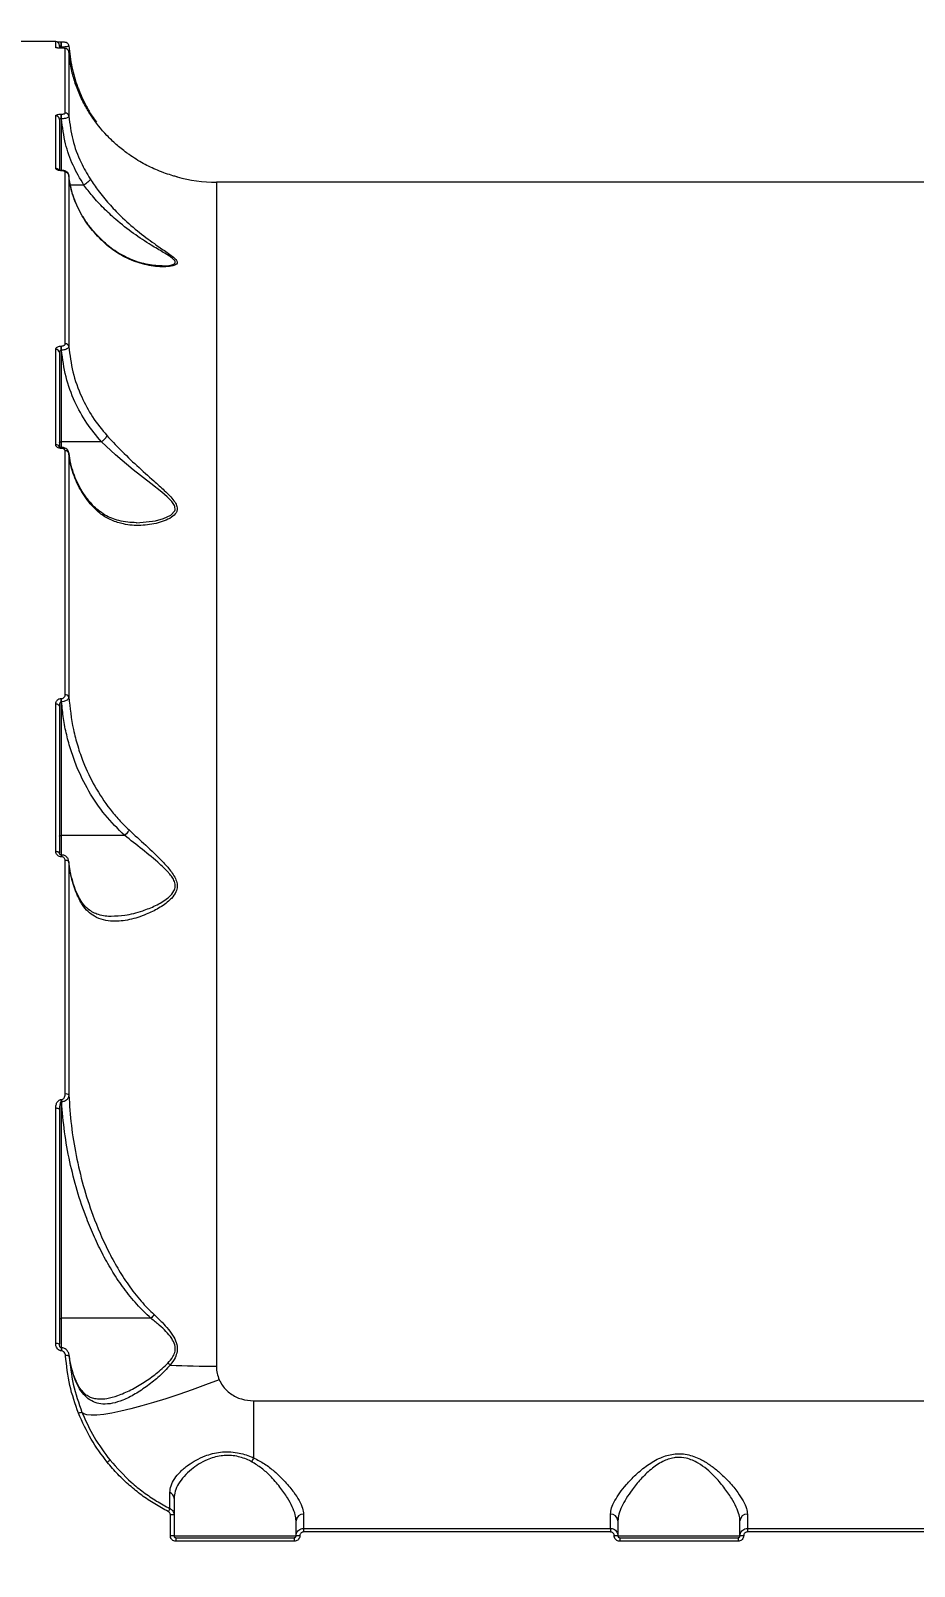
# Model space of a CAD drawing. Header units: millimetres. Extents: x -8760 to 8364, y -7998 to 7451.
# Drawn here: x 2469.1 to 2708, y -2400.8 to -1985.6 of the extents above; entities that cross this region are included whole.
import ezdxf

# ---------------------------------------------------------------- set-up
doc = ezdxf.new("R2010")
doc.units = ezdxf.units.MM
for name, color, linetype in [('DIKOM_ОБЪЕКТ', 7, 'Continuous'), ('DIKOM_РАЗМЕР_ЗОНА', 7, 'Continuous'), ('DIKOM_РАЗМЕР_ОБЪЕКТА', 7, 'Continuous')]:
    doc.layers.add(name, color=color, linetype=linetype)
doc.styles.add('style1', font='arial.ttf', dxfattribs={"width": 0.8})
doc.dimstyles.new('1-50', dxfattribs={"dimtxt": 300, "dimasz": 200, "dimexe": 100, "dimexo": 0, "dimgap": 100, "dimtad": 1, "dimtxsty": 'style1', "dimcen": 200, "dimclrd": 7, "dimclre": 7, "dimclrt": 7, "dimadec": 1, "dimazin": 2, "dimtfac": 1, "dimtmove": 0, "dimatfit": 2, "dimfxl": 0, "dimlwd": 25, "dimlwe": 18, "dimarcsym": 0})

# ---------------------------------------------------------------- blocks, each defined once
blk = doc.blocks.new('*D21')
at = {"layer": 'Defpoints', "color": 0, "transparency": 16777216}
for p in [(-7755.65, -10.55), (8364.4, -2410.44), (8364.4, -7897.56)]:
    blk.add_point(p, dxfattribs=at)
at = {"layer": 'DIKOM_РАЗМЕР_ЗОНА', "color": 7, "lineweight": 18, "transparency": 16777216}
for p, q in [((-7755.65, -10.55), (-7755.65, -7997.56)), ((8364.4, -2410.44), (8364.4, -7997.56))]:
    blk.add_line(p, q, dxfattribs=at)
at = {"layer": 'DIKOM_РАЗМЕР_ЗОНА', "color": 7, "lineweight": 25, "transparency": 16777216}
blk.add_line((-7555.65, -7897.56), (8164.4, -7897.56), dxfattribs=at)
at = {"layer": 'DIKOM_РАЗМЕР_ЗОНА', "color": 7, "transparency": 16777216}
for points in [[(-7555.65, -7864.23), (-7555.65, -7930.9), (-7755.65, -7897.56)], [(8164.4, -7864.23), (8164.4, -7930.9), (8364.4, -7897.56)]]:
    blk.add_solid(points, dxfattribs=at)
at = {"layer": 'DIKOM_РАЗМЕР_ЗОНА', "color": 7, "transparency": 16777216, "insert": (1040.74, -7644.39), "char_height": 300, "attachment_point": 5, "style": 'style1'}
blk.add_mtext('16100', dxfattribs=at)
blk = doc.blocks.new('*D19')
at = {"layer": 'Defpoints', "color": 0, "transparency": 16777216}
for p in [(-5756.7, -306.55), (6365.48, -2710.55), (6365.48, -7111.41)]:
    blk.add_point(p, dxfattribs=at)
at = {"layer": 'DIKOM_РАЗМЕР_ОБЪЕКТА', "color": 7, "lineweight": 18, "transparency": 16777216}
for p, q in [((-5756.7, -306.55), (-5756.7, -7211.41)), ((6365.48, -2710.55), (6365.48, -7211.41))]:
    blk.add_line(p, q, dxfattribs=at)
at = {"layer": 'DIKOM_РАЗМЕР_ОБЪЕКТА', "color": 7, "lineweight": 25, "transparency": 16777216}
blk.add_line((-5556.7, -7111.41), (6165.48, -7111.41), dxfattribs=at)
at = {"layer": 'DIKOM_РАЗМЕР_ОБЪЕКТА', "color": 7, "transparency": 16777216}
for points in [[(-5556.7, -7078.08), (-5556.7, -7144.75), (-5756.7, -7111.41)], [(6165.48, -7078.08), (6165.48, -7144.75), (6365.48, -7111.41)]]:
    blk.add_solid(points, dxfattribs=at)
at = {"layer": 'DIKOM_РАЗМЕР_ОБЪЕКТА', "color": 7, "transparency": 16777216, "insert": (1047.24, -6858.24), "char_height": 300, "attachment_point": 5, "style": 'style1'}
blk.add_mtext('12100', dxfattribs=at)

msp = doc.modelspace()

# ---------------------------------------------------------------- linework, layer by layer
at = {"layer": 'DIKOM_ОБЪЕКТ', "color": 7, "linetype": 'Continuous', "lineweight": 15}
for p, q in [((2475.892, -1988.554), (2462.391, -1988.554)), ((2475.892, -1990.151), (2475.892, -1988.554)), ((2477.424, -1988.723), (2477.392, -1988.723)), ((2477.392, -1990.058), (2477.392, -1988.723)), ((2477.424, -1990.058), (2477.424, -1988.723)), ((2476.892, -1989.554), (2476.892, -1990.158)), ((2477.424, -1990.058), (2477.392, -1990.058)), ((2477.392, -1990.058), (2477.392, -1990.31)), ((2477.495, -1990.312), (2477.392, -1990.312)), ((2477.392, -1990.312), (2477.392, -1990.317)), ((2477.495, -1990.317), (2477.392, -1990.317)), ((2477.449, -1990.232), (2477.424, -1990.058)), ((2477.495, -1990.312), (2477.495, -1990.317)), ((2478.451, -2007.857), (2478.451, -1990.427)), ((2479.449, -1991.349), (2479.449, -2008.741)), ((2475.892, -2022.817), (2475.892, -2008.616)), ((2477.392, -2008.159), (2477.447, -2008.159)), ((2477.392, -2009.443), (2477.392, -2008.159)), ((2477.447, -2009.443), (2477.392, -2009.443)), ((2477.392, -2009.443), (2477.392, -2023.361)), ((2477.447, -2009.443), (2477.447, -2008.159)), ((2476.892, -2009.568), (2476.892, -2023.195)), ((2477.471, -2023.361), (2477.392, -2023.361)), ((2477.392, -2023.361), (2477.392, -2023.444)), ((2477.471, -2023.444), (2477.392, -2023.444)), ((2477.471, -2023.361), (2477.471, -2023.361)), ((2477.471, -2023.361), (2477.471, -2023.444)), ((2478.451, -2070.243), (2478.451, -2023.855)), ((2479.449, -2024.704), (2479.449, -2070.989)), ((2483.506, -2027.325), (2479.844, -2027.325)), ((2889.442, -2026.554), (2519.342, -2026.554)), ((2519.342, -2026.554), (2519.342, -2346.707)), ((2475.892, -2097.513), (2475.892, -2071.792)), ((2477.392, -2070.852), (2477.471, -2070.852)), ((2477.392, -2071.983), (2477.392, -2070.852)), ((2477.471, -2071.983), (2477.471, -2070.852)), ((2476.892, -2072.594), (2476.892, -2098.253)), ((2477.392, -2071.983), (2477.392, -2096.784)), ((2477.471, -2071.983), (2477.392, -2071.983)), ((2488.279, -2096.784), (2477.392, -2096.784)), ((2477.392, -2096.784), (2477.392, -2098.23)), ((2477.447, -2098.264), (2477.392, -2098.264)), ((2477.392, -2098.264), (2477.392, -2098.526)), ((2477.447, -2098.526), (2477.392, -2098.526)), ((2477.447, -2098.264), (2477.447, -2098.526)), ((2478.451, -2165.182), (2478.451, -2099.205)), ((2479.449, -2099.887), (2479.449, -2165.719)), ((2479.642, -2100.67), (2479.521, -2099.79)), ((2477.392, -2166.148), (2477.495, -2166.148)), ((2477.392, -2167.047), (2477.392, -2166.148)), ((2477.392, -2167.047), (2477.392, -2203.202)), ((2477.495, -2167.047), (2477.392, -2167.047)), ((2477.495, -2167.047), (2477.495, -2166.148)), ((2475.892, -2207.532), (2475.892, -2167.669)), ((2476.892, -2168.242), (2476.892, -2208.011)), ((2494.552, -2203.202), (2477.392, -2203.202)), ((2477.392, -2203.202), (2477.392, -2208.425)), ((2477.424, -2208.424), (2477.392, -2208.424)), ((2477.392, -2208.424), (2477.392, -2208.949)), ((2477.424, -2208.424), (2477.424, -2208.949)), ((2477.424, -2208.949), (2477.392, -2208.949)), ((2478.451, -2273.1), (2478.451, -2209.921)), ((2479.449, -2210.359), (2479.449, -2273.398)), ((2479.515, -2210.65), (2479.481, -2210.226)), ((2477.392, -2274.574), (2477.513, -2274.574)), ((2477.392, -2275.212), (2477.392, -2274.574)), ((2477.392, -2275.212), (2477.392, -2333.742)), ((2477.513, -2275.212), (2477.392, -2275.212)), ((2477.513, -2275.212), (2477.513, -2274.574)), ((2475.892, -2340.579), (2475.892, -2276.94)), ((2476.892, -2277.253), (2476.892, -2340.741)), ((2501.639, -2333.742), (2477.392, -2333.742)), ((2477.392, -2333.742), (2477.392, -2341.711)), ((2477.479, -2341.692), (2477.392, -2341.692)), ((2477.392, -2341.692), (2477.392, -2342.535)), ((2477.479, -2342.535), (2477.392, -2342.535)), ((2477.479, -2341.692), (2477.479, -2342.535)), ((2529.392, -2356.052), (2879.392, -2356.052)), ((2529.392, -2356.052), (2529.392, -2371.461)), ((2506.892, -2392.516), (2506.892, -2386.89)), ((2507.892, -2386.941), (2507.892, -2392.554)), ((2542.892, -2386.697), (2542.892, -2390.554)), ((2625.892, -2390.554), (2625.892, -2386.697)), ((2662.891, -2386.697), (2662.891, -2390.554)), ((2540.892, -2392.554), (2540.892, -2388.504)), ((2542.892, -2390.554), (2542.892, -2391.514)), ((2542.892, -2390.554), (2625.892, -2390.554)), ((2625.892, -2390.554), (2625.892, -2391.514)), ((2627.892, -2388.504), (2627.892, -2392.554)), ((2660.892, -2392.554), (2660.892, -2388.504)), ((2662.891, -2390.554), (2662.891, -2391.514)), ((2662.891, -2390.554), (2745.892, -2390.554)), ((2507.892, -2392.554), (2540.892, -2392.554)), ((2508.391, -2393.054), (2508.391, -2394.02)), ((2508.391, -2393.054), (2540.392, -2393.054)), ((2540.392, -2394.02), (2508.391, -2394.02)), ((2540.392, -2393.054), (2540.392, -2394.02)), ((2625.892, -2391.514), (2542.892, -2391.514)), ((2627.892, -2392.554), (2660.892, -2392.554)), ((2628.392, -2393.054), (2628.392, -2394.02)), ((2628.392, -2393.054), (2660.392, -2393.054)), ((2660.392, -2394.02), (2628.392, -2394.02)), ((2660.392, -2393.054), (2660.392, -2394.02)), ((2745.892, -2391.514), (2662.891, -2391.514))]:
    msp.add_line(p, q, dxfattribs=at)
at = {"layer": 'DIKOM_ОБЪЕКТ', "color": 7, "linetype": 'Continuous', "lineweight": 15, "flags": 128}
for points in [[(2476.892, -2096.947), (2476.901, -2096.915), (2476.93, -2096.885), (2476.976, -2096.856), (2477.038, -2096.832), (2477.114, -2096.811), (2477.2, -2096.796), (2477.294, -2096.787), (2477.392, -2096.784)], [(2497.697, -2118.624), (2497.825, -2118.636), (2502.847, -2118.106), (2505.025, -2117.502), (2507.009, -2116.557), (2508.081, -2115.412), (2508.181, -2115.108), (2508.136, -2114.251), (2508.039, -2113.987), (2507.292, -2112.854), (2506.033, -2111.589), (2504.559, -2110.345), (2501.583, -2108.025), (2496.816, -2104.304), (2492.025, -2100.266), (2488.283, -2096.784), (2488.282, -2096.783), (2488.282, -2096.783)], [(2476.892, -2168.242), (2476.872, -2168.131), (2476.816, -2168.023), (2476.723, -2167.924), (2476.599, -2167.837), (2476.447, -2167.766), (2476.274, -2167.713), (2476.087, -2167.68), (2475.892, -2167.669)], [(2476.892, -2203.363), (2476.901, -2203.331), (2476.93, -2203.301), (2476.976, -2203.273), (2477.038, -2203.249), (2477.114, -2203.229), (2477.2, -2203.214), (2477.294, -2203.205), (2477.392, -2203.202)], [(2476.892, -2208.011), (2476.872, -2207.918), (2476.816, -2207.828), (2476.723, -2207.745), (2476.599, -2207.673), (2476.447, -2207.613), (2476.274, -2207.569), (2476.087, -2207.542), (2475.892, -2207.532)], [(2479.449, -2210.359), (2479.418, -2210.272), (2479.353, -2210.189), (2479.257, -2210.114), (2479.132, -2210.048), (2478.984, -2209.994), (2478.817, -2209.954), (2478.638, -2209.929), (2478.451, -2209.921)], [(2476.892, -2277.253), (2476.872, -2277.192), (2476.816, -2277.134), (2476.723, -2277.079), (2476.599, -2277.032), (2476.447, -2276.993), (2476.274, -2276.964), (2476.087, -2276.946), (2475.892, -2276.94)], [(2476.892, -2333.902), (2476.901, -2333.871), (2476.93, -2333.841), (2476.976, -2333.813), (2477.038, -2333.789), (2477.114, -2333.769), (2477.2, -2333.754), (2477.294, -2333.745), (2477.392, -2333.742)], [(2520.101, -2350.348), (2516.407, -2351.755), (2512.75, -2353.087), (2509.165, -2354.333), (2505.689, -2355.479), (2502.354, -2356.513), (2499.195, -2357.427), (2496.242, -2358.211), (2493.524, -2358.857), (2491.069, -2359.359), (2488.901, -2359.712), (2487.041, -2359.912), (2485.507, -2359.958), (2484.315, -2359.848), (2483.475, -2359.585), (2482.998, -2359.17)]]:
    msp.add_lwpolyline(points, dxfattribs=at)
at = {"layer": 'DIKOM_ОБЪЕКТ', "color": 7, "linetype": 'Continuous', "lineweight": 15}
for centre, radius, start, end in [((2475.892, -1989.554), 1, 0, 90), ((2475.892, -1991.152), 1.001, 63.20155, 90.02435), ((2478.453, -1991.425), 0.998, 4.32871, 90.12294), ((2475.915, -2009.593), 0.977, 1.43699, 91.36505), ((2478.472, -2008.838), 0.982, 5.68914, 91.1889), ((2475.903, -2023.846), 1.029, 37.71253, 90.62385), ((2478.488, -2024.822), 0.968, 7.02919, 92.15909), ((2519.342, -1986.554), 40, 254.58804, 270), ((2475.981, -2072.706), 0.917, 6.96926, 95.58129), ((2478.531, -2071.176), 0.937, 11.50506, 94.86042), ((2475.99, -2098.454), 0.947, 20.951, 95.95509), ((2478.555, -2100.123), 0.925, 14.80577, 96.4112), ((2478.601, -2166.098), 0.928, 24.105, 99.29104), ((2478.653, -2274.238), 1.157, 46.56506, 100.06535), ((2476.135, -2342.244), 1.683, 63.29264, 98.31813), ((2478.903, -2345.783), 1.97, 70.73104, 100.08824), ((2502.678, -2350.834), 6.11, 46.75115, 54.33464), ((2519.219, -2110.37), 236.337, 267.00331, 270.02966), ((2483.154, -2361.546), 2.381, 93.76695, 117.08068), ((2492.242, -2375.258), 3.545, 117.43421, 132.80822), ((2535.732, -2375.401), 7.465, 148.13748, 157.17886), ((2506.131, -2382.508), 1.761, 1.82846, 68.85452), ((2514.955, -2390.098), 9.538, 148.80421, 154.52774), ((2507.141, -2391.774), 4.891, 81.17145, 92.92182), ((2542.8, -2388.606), 1.911, 87.25023, 176.94662), ((2625.983, -2388.606), 1.911, 3.05338, 92.74977), ((2662.8, -2388.605), 1.911, 87.24688, 176.95677), ((2507.141, -2399.094), 6.583, 83.45467, 92.1724), ((2541.642, -2399.103), 6.592, 87.83189, 96.54), ((2627.141, -2399.101), 6.59, 83.45879, 92.16932), ((2661.642, -2399.094), 6.583, 87.8276, 96.54533)]:
    msp.add_arc(centre, radius, start, end, dxfattribs=at)
for points, knots in [([(2477.392, -1988.722), (2477.378, -1988.722), (2477.199, -1988.723), (2476.857, -1988.72), (2476.517, -1988.715), (2476.407, -1988.711), (2476.391, -1988.71)], [0, 0, 0, 0, 0.0353328, 0.4770564, 0.9270668, 1, 1, 1, 1]), ([(2479.445, -1989.673), (2479.446, -1989.668), (2479.456, -1989.546), (2479.37, -1989.333), (2479.215, -1989.091), (2479.033, -1988.931), (2478.859, -1988.835), (2478.711, -1988.785), (2478.605, -1988.763), (2478.521, -1988.751), (2478.382, -1988.739), (2478.155, -1988.73), (2477.776, -1988.723), (2477.534, -1988.723), (2477.424, -1988.723)], [0, 0, 0, 0, 0.0055888, 0.125523, 0.2215398, 0.3025367, 0.3710195, 0.4265246, 0.4668703, 0.50364, 0.564684, 0.7523806, 0.8880516, 1, 1, 1, 1]), ([(2479.445, -1989.673), (2479.446, -1989.668), (2479.456, -1989.546), (2479.37, -1989.333), (2479.215, -1989.091), (2479.033, -1988.931), (2478.859, -1988.835), (2478.711, -1988.785), (2478.605, -1988.763), (2478.521, -1988.751), (2478.382, -1988.739), (2478.155, -1988.73), (2477.776, -1988.723), (2477.534, -1988.723), (2477.424, -1988.723)], [0, 0, 0, 0, 0.0055888, 0.125523, 0.2215398, 0.3025367, 0.3710195, 0.4265246, 0.4668703, 0.50364, 0.564684, 0.7523806, 0.8880516, 1, 1, 1, 1]), ([(2477.392, -1990.317), (2477.322, -1990.316), (2477.079, -1990.315), (2476.684, -1990.3), (2476.275, -1990.265), (2475.959, -1990.214), (2475.916, -1990.173), (2475.892, -1990.151)], [0, 0, 0, 0, 0.07967, 0.2757215, 0.4707499, 0.7105505, 1, 1, 1, 1]), ([(2477.302, -1990.311), (2477.235, -1990.31), (2477.038, -1990.31), (2476.73, -1990.295), (2476.445, -1990.273), (2476.283, -1990.248), (2476.271, -1990.245), (2476.266, -1990.244)], [0, 0, 0, 0, 0.1214516, 0.3604353, 0.6194789, 0.8717131, 1, 1, 1, 1]), ([(2477.392, -1990.058), (2477.349, -1990.055), (2477.294, -1990.052), (2477.191, -1990.028), (2477.081, -1989.983), (2476.971, -1989.895), (2476.904, -1989.79), (2476.896, -1989.716), (2476.892, -1989.68)], [0, 0, 0, 0, 0.1272177, 0.16258, 0.3404451, 0.5454581, 0.7830639, 1, 1, 1, 1]), ([(2479.449, -1989.682), (2479.435, -1989.713), (2479.404, -1989.779), (2479.113, -1989.879), (2478.651, -1989.965), (2478.07, -1990.03), (2477.641, -1990.048), (2477.424, -1990.058)], [0, 0, 0, 0, 0.1847661, 0.3987884, 0.6012385, 0.7990734, 1, 1, 1, 1]), ([(2479.448, -1991.342), (2479.448, -1991.342), (2479.464, -1991.221), (2479.37, -1991), (2479.211, -1990.745), (2479.014, -1990.576), (2478.82, -1990.471), (2478.625, -1990.405), (2478.389, -1990.358), (2478.074, -1990.328), (2477.713, -1990.312), (2477.52, -1990.314), (2477.457, -1990.314)], [0, 0, 0, 0, 0.0006461, 0.130661, 0.2350427, 0.3261247, 0.4090802, 0.491017, 0.6064602, 0.7971346, 0.9339518, 1, 1, 1, 1]), ([(2478.451, -1990.427), (2478.435, -1990.411), (2478.407, -1990.382), (2478.202, -1990.349), (2477.945, -1990.327), (2477.695, -1990.318), (2477.541, -1990.317), (2477.495, -1990.317)], [0, 0, 0, 0, 0.3025021, 0.5346088, 0.725435, 0.9170287, 1, 1, 1, 1]), ([(2479.449, -1989.682), (2479.668, -1991.606), (2480.097, -1995.379), (2481.283, -1999.389), (2482.08, -2001.468), (2482.207, -2001.799)], [0, 0, 0, 0, 0.46653848, 0.91501334, 1, 1, 1, 1]), ([(2495.734, -2019.097), (2495.491, -2018.922), (2494.268, -2018.043), (2492.203, -2016.355), (2488.837, -2013.098), (2486.08, -2009.614), (2483.727, -2005.739), (2482.154, -2002.526), (2480.831, -1998.897), (2479.876, -1995.165), (2479.591, -1992.621), (2479.449, -1991.349)], [0, 0, 0, 0, 0.024296, 0.1222453, 0.2202159, 0.4215167, 0.5118884, 0.6322357, 0.7525909, 0.8762939, 1, 1, 1, 1]), ([(2482.207, -2001.799), (2482.211, -2001.808), (2482.239, -2001.879), (2482.239, -2001.991), (2482.12, -2002.121), (2482.09, -2002.154)], [0, 0, 0, 0, 0.0910132, 0.7718638, 1, 1, 1, 1]), ([(2482.207, -2001.799), (2482.827, -2003.229), (2483.838, -2005.56), (2485.532, -2008.438), (2486.522, -2009.808), (2486.927, -2010.368)], [0, 0, 0, 0, 0.4841657, 0.7890412, 1, 1, 1, 1]), ([(2475.892, -2008.616), (2475.908, -2008.564), (2475.941, -2008.461), (2476.2, -2008.324), (2476.581, -2008.221), (2477.003, -2008.167), (2477.281, -2008.161), (2477.392, -2008.159)], [0, 0, 0, 0, 0.2150203, 0.4299801, 0.6447266, 0.8591881, 1, 1, 1, 1]), ([(2477.392, -2009.443), (2477.355, -2009.444), (2477.262, -2009.445), (2477.121, -2009.46), (2476.994, -2009.488), (2476.908, -2009.525), (2476.897, -2009.554), (2476.892, -2009.568)], [0, 0, 0, 0, 0.1408732, 0.3552344, 0.5699471, 0.7849502, 1, 1, 1, 1]), ([(2477.447, -2008.159), (2477.521, -2008.158), (2477.709, -2008.154), (2477.991, -2008.117), (2478.245, -2008.049), (2478.418, -2007.958), (2478.44, -2007.891), (2478.451, -2007.857)], [0, 0, 0, 0, 0.1422828, 0.3570355, 0.5715136, 0.7857869, 1, 1, 1, 1]), ([(2479.449, -2008.741), (2479.427, -2008.813), (2479.383, -2008.956), (2479.04, -2009.158), (2478.533, -2009.319), (2477.969, -2009.415), (2477.596, -2009.435), (2477.447, -2009.443)], [0, 0, 0, 0, 0.21423973, 0.42830119, 0.64274927, 0.85762158, 1, 1, 1, 1]), ([(2483.506, -2027.325), (2482.485, -2025.572), (2480.417, -2022.025), (2478.294, -2015.987), (2477.739, -2011.698), (2477.447, -2009.443)], [0, 0, 0, 0, 0.3165664, 0.6406667, 1, 1, 1, 1]), ([(2479.449, -2008.741), (2479.727, -2010.856), (2480.292, -2015.143), (2482.37, -2020.851), (2484.357, -2024.218), (2485.216, -2025.673)], [0, 0, 0, 0, 0.3558582, 0.7214813, 1, 1, 1, 1]), ([(2508.713, -2025.117), (2508.68, -2025.108), (2508.595, -2025.086), (2507.45, -2024.776), (2505.665, -2024.209), (2502.929, -2023.176), (2499.585, -2021.619), (2497.018, -2019.937), (2495.734, -2019.097)], [0, 0, 0, 0, 0.0730062, 0.1858587, 0.3384089, 0.4916274, 0.7458156, 1, 1, 1, 1]), ([(2477.392, -2023.444), (2477.305, -2023.442), (2477.048, -2023.436), (2476.63, -2023.371), (2476.224, -2023.23), (2475.945, -2023.036), (2475.909, -2022.89), (2475.892, -2022.817)], [0, 0, 0, 0, 0.1082643, 0.3204216, 0.5430768, 0.7715618, 1, 1, 1, 1]), ([(2477.392, -2023.357), (2477.332, -2023.357), (2477.176, -2023.358), (2476.954, -2023.325), (2476.78, -2023.281), (2476.683, -2023.24), (2476.682, -2023.239), (2476.682, -2023.238)], [0, 0, 0, 0, 0.162963, 0.4284294, 0.6544624, 0.8458115, 1, 1, 1, 1]), ([(2479.426, -2024.661), (2479.413, -2024.545), (2479.384, -2024.291), (2479.159, -2023.959), (2478.832, -2023.678), (2478.36, -2023.467), (2477.874, -2023.354), (2477.551, -2023.373), (2477.471, -2023.377)], [0, 0, 0, 0, 0.13289991, 0.29151704, 0.45288921, 0.64797386, 0.91366055, 1, 1, 1, 1]), ([(2478.451, -2023.855), (2478.44, -2023.807), (2478.417, -2023.71), (2478.235, -2023.583), (2477.97, -2023.491), (2477.698, -2023.449), (2477.53, -2023.445), (2477.471, -2023.444)], [0, 0, 0, 0, 0.2287672, 0.4578263, 0.6784857, 0.8883142, 1, 1, 1, 1]), ([(2479.898, -2027.571), (2479.885, -2027.525), (2479.631, -2026.58), (2479.483, -2025.604), (2479.444, -2024.675), (2479.443, -2024.662)], [0, 0, 0, 0, 0.0477238, 0.9864734, 1, 1, 1, 1]), ([(2489.76, -2043.586), (2488.388, -2042.279), (2485.61, -2039.632), (2482.943, -2035.654), (2481.128, -2031.892), (2479.964, -2028.434), (2479.621, -2025.953), (2479.449, -2024.704)], [0, 0, 0, 0, 0.2398799, 0.4858772, 0.6394213, 0.8185481, 1, 1, 1, 1]), ([(2485.216, -2025.673), (2485.216, -2025.687), (2485.216, -2025.738), (2485.172, -2025.888), (2484.986, -2026.17), (2484.599, -2026.56), (2484.088, -2026.968), (2483.705, -2027.205), (2483.513, -2027.323)], [0, 0, 0, 0, 0.0380641, 0.149178, 0.3618946, 0.5746109, 0.7873208, 1, 1, 1, 1]), ([(2485.216, -2025.673), (2485.932, -2026.732), (2487.48, -2029.02), (2490.276, -2032.407), (2493.797, -2036.116), (2497.965, -2039.784), (2502.139, -2042.913), (2505.215, -2045.004), (2507.124, -2046.341), (2508.24, -2047.259), (2508.679, -2047.863), (2508.782, -2048.335), (2508.589, -2048.797), (2507.497, -2049.253), (2505.711, -2049.471), (2502.717, -2049.385), (2498.767, -2048.663), (2494.82, -2047.059), (2491.838, -2045.269), (2490.453, -2044.147), (2489.76, -2043.586)], [0, 0, 0, 0, 0.059053, 0.1277264, 0.1965129, 0.291306, 0.3861781, 0.4527504, 0.4869205, 0.5208966, 0.5489025, 0.5542395, 0.5800327, 0.615195, 0.6622393, 0.7094962, 0.8075756, 0.9056121, 0.952817, 1, 1, 1, 1]), ([(2489.627, -2043.306), (2489.224, -2042.961), (2488.03, -2041.94), (2486.303, -2040.083), (2484.444, -2037.758), (2482.857, -2035.305), (2481.554, -2032.753), (2480.533, -2030.171), (2480.106, -2028.424), (2479.898, -2027.571)], [0, 0, 0, 0, 0.0775293, 0.2297791, 0.3834983, 0.5385718, 0.6945216, 0.8507631, 1, 1, 1, 1]), ([(2483.513, -2027.323), (2483.512, -2027.324), (2483.509, -2027.325), (2483.507, -2027.325), (2483.506, -2027.325)], [0, 0, 0, 0, 0.601162, 1, 1, 1, 1]), ([(2504.67, -2049.164), (2504.759, -2049.168), (2505.606, -2049.204), (2506.86, -2049.055), (2508.042, -2048.676), (2508.254, -2048.259), (2508.145, -2047.836), (2507.671, -2047.283), (2506.488, -2046.458), (2504.494, -2045.238), (2501.274, -2043.333), (2496.895, -2040.465), (2492.561, -2037.087), (2488.839, -2033.632), (2485.929, -2030.491), (2484.239, -2028.303), (2483.513, -2027.323), (2483.513, -2027.323)], [0, 0, 0, 0, 0.0082973, 0.0791721, 0.1292289, 0.1648068, 0.1721535, 0.2112375, 0.2601362, 0.3109842, 0.4114731, 0.5547436, 0.7014057, 0.8050089, 0.9110148, 0.9999513, 1, 1, 1, 1]), ([(2489.598, -2043.337), (2489.64, -2043.377), (2489.711, -2043.444), (2489.746, -2043.545), (2489.76, -2043.586)], [0, 0, 0, 0, 0.5964549, 1, 1, 1, 1]), ([(2504.67, -2049.173), (2504.277, -2049.167), (2503.251, -2049.153), (2501.405, -2048.93), (2499.124, -2048.44), (2496.754, -2047.67), (2494.48, -2046.66), (2492.385, -2045.438), (2490.776, -2044.324), (2489.9, -2043.535), (2489.635, -2043.296)], [0, 0, 0, 0, 0.0825653, 0.2156386, 0.3635485, 0.5207042, 0.6687433, 0.809646, 0.9424237, 1, 1, 1, 1]), ([(2475.892, -2071.792), (2475.902, -2071.709), (2475.925, -2071.522), (2476.128, -2071.255), (2476.467, -2071.032), (2476.903, -2070.882), (2477.229, -2070.862), (2477.392, -2070.852)], [0, 0, 0, 0, 0.1742024, 0.3895848, 0.5958259, 0.797874, 1, 1, 1, 1]), ([(2477.471, -2070.852), (2477.579, -2070.846), (2477.793, -2070.834), (2478.08, -2070.735), (2478.3, -2070.589), (2478.43, -2070.417), (2478.445, -2070.297), (2478.451, -2070.243)], [0, 0, 0, 0, 0.2040118, 0.4080447, 0.6135653, 0.8265978, 1, 1, 1, 1]), ([(2479.449, -2070.989), (2479.433, -2071.071), (2479.399, -2071.256), (2479.132, -2071.526), (2478.687, -2071.762), (2478.114, -2071.931), (2477.686, -2071.966), (2477.471, -2071.983)], [0, 0, 0, 0, 0.1700359, 0.3808243, 0.586713, 0.7931139, 1, 1, 1, 1]), ([(2479.449, -2070.989), (2479.733, -2073.29), (2480.311, -2077.958), (2482.627, -2084.357), (2485.73, -2090.176), (2488.406, -2093.423), (2489.76, -2095.065)], [0, 0, 0, 0, 0.2625655, 0.5326616, 0.7636486, 1, 1, 1, 1]), ([(2477.392, -2071.983), (2477.346, -2071.987), (2477.291, -2071.992), (2477.187, -2072.032), (2477.077, -2072.104), (2476.967, -2072.251), (2476.902, -2072.421), (2476.895, -2072.54), (2476.892, -2072.594)], [0, 0, 0, 0, 0.1444591, 0.1754148, 0.362609, 0.5709899, 0.804656, 1, 1, 1, 1]), ([(2488.279, -2096.784), (2486.89, -2095.119), (2484.078, -2091.751), (2480.86, -2085.802), (2478.414, -2079.184), (2477.788, -2074.405), (2477.471, -2071.983)], [0, 0, 0, 0, 0.2328895, 0.4712993, 0.7319713, 1, 1, 1, 1]), ([(2489.76, -2095.065), (2490.933, -2096.33), (2493.507, -2099.109), (2497.842, -2103.229), (2501.906, -2106.863), (2504.87, -2109.492), (2506.701, -2111.258), (2507.877, -2112.608), (2508.683, -2113.952), (2508.8, -2114.938), (2508.513, -2115.956), (2507.598, -2116.992), (2505.795, -2117.989), (2502.847, -2118.959), (2498.933, -2119.54), (2494.638, -2119.201), (2491.022, -2118.068), (2487.916, -2116.388), (2486.144, -2114.504), (2485.216, -2113.518)], [0, 0, 0, 0, 0.0790127, 0.1734915, 0.2680514, 0.3287187, 0.3613602, 0.3938947, 0.4223254, 0.4513105, 0.459935, 0.4989812, 0.5451074, 0.5914411, 0.689033, 0.7865919, 0.8555729, 0.9244499, 1, 1, 1, 1]), ([(2489.76, -2095.065), (2489.745, -2095.102), (2489.702, -2095.209), (2489.551, -2095.466), (2489.246, -2095.862), (2488.793, -2096.345), (2488.452, -2096.637), (2488.282, -2096.783)], [0, 0, 0, 0, 0.0873185, 0.2536215, 0.5024096, 0.7511937, 1, 1, 1, 1]), ([(2477.392, -2098.526), (2477.281, -2098.521), (2477.003, -2098.508), (2476.581, -2098.387), (2476.2, -2098.157), (2475.941, -2097.854), (2475.908, -2097.626), (2475.892, -2097.513)], [0, 0, 0, 0, 0.1408145, 0.3552725, 0.5700046, 0.7849481, 1, 1, 1, 1]), ([(2477.392, -2098.261), (2477.336, -2098.26), (2477.212, -2098.257), (2477.045, -2098.215), (2476.924, -2098.163), (2476.857, -2098.115), (2476.855, -2098.111), (2476.853, -2098.109)], [0, 0, 0, 0, 0.1827319, 0.409029, 0.6114569, 0.803328, 1, 1, 1, 1]), ([(2479.427, -2099.803), (2479.43, -2099.769), (2479.445, -2099.548), (2479.255, -2099.162), (2478.892, -2098.721), (2478.347, -2098.409), (2477.833, -2098.254), (2477.521, -2098.279), (2477.447, -2098.285)], [0, 0, 0, 0, 0.0372831, 0.2455835, 0.4491905, 0.6712044, 0.9223819, 1, 1, 1, 1]), ([(2478.451, -2099.205), (2478.44, -2099.128), (2478.418, -2098.976), (2478.245, -2098.773), (2477.991, -2098.619), (2477.709, -2098.537), (2477.521, -2098.529), (2477.447, -2098.526)], [0, 0, 0, 0, 0.214257, 0.4284803, 0.6429873, 0.8577312, 1, 1, 1, 1]), ([(2485.216, -2113.518), (2484.167, -2112.071), (2482.459, -2109.715), (2480.88, -2106.173), (2479.888, -2103.09), (2479.597, -2100.968), (2479.449, -2099.887)], [0, 0, 0, 0, 0.34221404, 0.55726357, 0.7745997, 1, 1, 1, 1]), ([(2485.117, -2113.01), (2484.817, -2112.644), (2483.906, -2111.535), (2482.671, -2109.557), (2481.402, -2107.101), (2480.448, -2104.547), (2479.85, -2102.395), (2479.693, -2101.091), (2479.642, -2100.67)], [0, 0, 0, 0, 0.0975067, 0.2958437, 0.4963883, 0.6988611, 0.9028216, 1, 1, 1, 1]), ([(2488.282, -2096.783), (2488.282, -2096.783), (2488.281, -2096.784), (2488.28, -2096.784), (2488.279, -2096.784), (2488.279, -2096.784)], [0, 0, 0, 0, 0.3878214, 0.9138175, 1, 1, 1, 1]), ([(2485.054, -2113.059), (2485.1, -2113.112), (2485.191, -2113.214), (2485.215, -2113.39), (2485.216, -2113.492), (2485.216, -2113.518)], [0, 0, 0, 0, 0.44456763, 0.85814366, 1, 1, 1, 1]), ([(2497.696, -2118.625), (2496.917, -2118.606), (2495.314, -2118.566), (2493.084, -2118.134), (2490.995, -2117.464), (2489.136, -2116.538), (2487.451, -2115.346), (2486.122, -2114.155), (2485.416, -2113.294), (2485.141, -2112.96)], [0, 0, 0, 0, 0.1651241, 0.3400902, 0.4860116, 0.6407056, 0.7905215, 0.9186002, 1, 1, 1, 1]), ([(2475.892, -2167.669), (2475.892, -2167.641), (2475.895, -2167.434), (2475.979, -2167.078), (2476.232, -2166.667), (2476.564, -2166.377), (2476.955, -2166.185), (2477.246, -2166.16), (2477.392, -2166.148)], [0, 0, 0, 0, 0.0392286, 0.2872223, 0.4951826, 0.6709596, 0.8352931, 1, 1, 1, 1]), ([(2477.392, -2167.047), (2477.366, -2167.05), (2477.315, -2167.056), (2477.215, -2167.113), (2477.105, -2167.244), (2476.999, -2167.473), (2476.919, -2167.791), (2476.893, -2168.06), (2476.892, -2168.22), (2476.892, -2168.242)], [0, 0, 0, 0, 0.0552159, 0.1098515, 0.2436568, 0.4175653, 0.6517814, 0.9518639, 1, 1, 1, 1]), ([(2477.495, -2166.148), (2477.589, -2166.14), (2477.778, -2166.124), (2478.03, -2166.001), (2478.24, -2165.816), (2478.397, -2165.556), (2478.449, -2165.332), (2478.451, -2165.201), (2478.451, -2165.182)], [0, 0, 0, 0, 0.1674169, 0.3345483, 0.5091972, 0.7130807, 0.9577515, 1, 1, 1, 1]), ([(2479.449, -2165.719), (2479.447, -2165.744), (2479.437, -2165.918), (2479.319, -2166.22), (2478.99, -2166.569), (2478.561, -2166.823), (2478.055, -2166.998), (2477.683, -2167.031), (2477.495, -2167.047)], [0, 0, 0, 0, 0.0391409, 0.2683093, 0.4663672, 0.6436215, 0.8198941, 1, 1, 1, 1]), ([(2494.555, -2203.201), (2492.724, -2201.393), (2489.014, -2197.732), (2484.746, -2191.324), (2481.845, -2185.414), (2479.991, -2180.286), (2478.804, -2175.972), (2477.929, -2171.553), (2477.64, -2168.549), (2477.495, -2167.047)], [0, 0, 0, 0, 0.1852058, 0.3752211, 0.5580249, 0.6672714, 0.7765208, 0.8882593, 1, 1, 1, 1]), ([(2479.449, -2165.719), (2479.758, -2168.683), (2480.226, -2173.164), (2481.791, -2179.006), (2483.593, -2184.182), (2486.351, -2189.999), (2489.764, -2195.167), (2492.982, -2199.031), (2494.817, -2200.809), (2495.734, -2201.698)], [0, 0, 0, 0, 0.2227149, 0.3367338, 0.4507481, 0.6310025, 0.8132758, 0.906648, 1, 1, 1, 1]), ([(2495.734, -2201.698), (2497.231, -2203.069), (2500.263, -2205.849), (2504.135, -2209.484), (2506.66, -2212.264), (2507.915, -2214.06), (2508.614, -2215.515), (2508.84, -2217.041), (2508.411, -2218.707), (2507.555, -2219.845), (2506.008, -2221.388), (2503.726, -2222.954), (2500, -2224.77), (2495.782, -2226.1), (2491.881, -2226.518), (2488.728, -2226.1), (2486.466, -2225.217), (2484.582, -2223.825), (2483.202, -2222.226), (2482.501, -2220.909), (2482.207, -2220.356)], [0, 0, 0, 0, 0.095208, 0.1929578, 0.244801, 0.2710685, 0.2981696, 0.3242896, 0.3503871, 0.3910741, 0.4019402, 0.4719615, 0.5438086, 0.6393936, 0.737849, 0.7988539, 0.8613642, 0.9113739, 0.9628367, 1, 1, 1, 1]), ([(2490.894, -2224.973), (2492.122, -2224.946), (2494.883, -2224.884), (2498.969, -2223.753), (2502.924, -2222.244), (2505.304, -2220.849), (2506.953, -2219.474), (2507.849, -2218.489), (2508.318, -2216.987), (2508.079, -2215.656), (2507.413, -2214.441), (2506.77, -2213.63), (2505.696, -2212.416), (2503.353, -2210.228), (2499.327, -2206.942), (2496.144, -2204.449), (2494.552, -2203.202)], [0, 0, 0, 0, 0.1104985, 0.2485063, 0.3481916, 0.4475008, 0.4623413, 0.5166389, 0.5502365, 0.5837005, 0.615779, 0.6480666, 0.6549223, 0.7267042, 0.8633009, 1, 1, 1, 1]), ([(2494.552, -2203.202), (2494.552, -2203.202), (2494.553, -2203.202), (2494.554, -2203.201), (2494.555, -2203.201), (2494.555, -2203.201)], [0, 0, 0, 0, 0.4592499, 0.8120368, 1, 1, 1, 1]), ([(2495.734, -2201.698), (2495.707, -2201.745), (2495.618, -2201.9), (2495.392, -2202.235), (2495.018, -2202.714), (2494.709, -2203.038), (2494.555, -2203.201)], [0, 0, 0, 0, 0.1074952, 0.3494676, 0.6746938, 1, 1, 1, 1]), ([(2477.392, -2208.949), (2477.316, -2208.945), (2477.07, -2208.935), (2476.655, -2208.799), (2476.236, -2208.48), (2475.947, -2208.036), (2475.91, -2207.7), (2475.892, -2207.532)], [0, 0, 0, 0, 0.0931216, 0.303928, 0.5302204, 0.7652109, 1, 1, 1, 1]), ([(2477.392, -2208.421), (2477.367, -2208.421), (2477.298, -2208.422), (2477.186, -2208.391), (2477.068, -2208.331), (2476.967, -2208.237), (2476.899, -2208.125), (2476.902, -2208.049), (2476.903, -2208.011)], [0, 0, 0, 0, 0.067636, 0.1856183, 0.324226, 0.5016414, 0.7458357, 1, 1, 1, 1]), ([(2479.439, -2210.245), (2479.44, -2210.23), (2479.455, -2209.975), (2479.258, -2209.482), (2478.806, -2208.891), (2478.149, -2208.492), (2477.656, -2208.456), (2477.424, -2208.439)], [0, 0, 0, 0, 0.01552105, 0.26128556, 0.51393107, 0.77102716, 1, 1, 1, 1]), ([(2478.451, -2209.921), (2478.439, -2209.806), (2478.413, -2209.577), (2478.216, -2209.273), (2477.929, -2209.053), (2477.644, -2208.958), (2477.475, -2208.951), (2477.424, -2208.949)], [0, 0, 0, 0, 0.2336567, 0.4672868, 0.6955812, 0.9087592, 1, 1, 1, 1]), ([(2482.207, -2220.356), (2482.08, -2220.083), (2481.283, -2218.367), (2480.097, -2215.057), (2479.668, -2211.946), (2479.449, -2210.359)], [0, 0, 0, 0, 0.08498516, 0.53346876, 1, 1, 1, 1]), ([(2482.149, -2219.819), (2482.13, -2219.786), (2481.635, -2218.882), (2480.925, -2217.028), (2480.075, -2214.266), (2479.618, -2212.126), (2479.534, -2210.913), (2479.515, -2210.65)], [0, 0, 0, 0, 0.0114453, 0.3103664, 0.6119793, 0.9158204, 1, 1, 1, 1]), ([(2482.207, -2220.356), (2482.211, -2220.336), (2482.238, -2220.175), (2482.245, -2219.978), (2482.148, -2219.853), (2482.131, -2219.83)], [0, 0, 0, 0, 0.10372477, 0.83670498, 1, 1, 1, 1]), ([(2490.907, -2225.082), (2490.838, -2225.085), (2490.085, -2225.123), (2488.778, -2224.934), (2487.088, -2224.511), (2485.656, -2223.844), (2484.447, -2222.97), (2483.417, -2221.877), (2482.669, -2220.844), (2482.294, -2220.075), (2482.157, -2219.793)], [0, 0, 0, 0, 0.0175746, 0.1926891, 0.3631489, 0.513448, 0.6719554, 0.8049008, 0.9285735, 1, 1, 1, 1]), ([(2475.892, -2276.94), (2475.913, -2276.629), (2475.955, -2276.033), (2476.264, -2275.299), (2476.654, -2274.848), (2477.024, -2274.617), (2477.269, -2274.588), (2477.392, -2274.574)], [0, 0, 0, 0, 0.3088859, 0.5923306, 0.7697482, 0.8844683, 1, 1, 1, 1]), ([(2477.392, -2275.212), (2477.375, -2275.215), (2477.337, -2275.219), (2477.273, -2275.264), (2477.16, -2275.409), (2476.929, -2276.07), (2476.908, -2276.723), (2476.892, -2277.253)], [0, 0, 0, 0, 0.023291, 0.0519427, 0.1042745, 0.273373, 1, 1, 1, 1]), ([(2477.513, -2274.574), (2477.593, -2274.565), (2477.751, -2274.547), (2477.985, -2274.401), (2478.226, -2274.119), (2478.414, -2273.663), (2478.439, -2273.294), (2478.451, -2273.1)], [0, 0, 0, 0, 0.1190068, 0.2373795, 0.4123115, 0.691039, 1, 1, 1, 1]), ([(2479.449, -2273.398), (2479.414, -2273.634), (2479.346, -2274.097), (2478.932, -2274.654), (2478.443, -2274.99), (2477.977, -2275.17), (2477.671, -2275.198), (2477.513, -2275.212)], [0, 0, 0, 0, 0.2736409, 0.5372487, 0.7207949, 0.8565206, 1, 1, 1, 1]), ([(2501.648, -2333.74), (2500.335, -2332.492), (2497.693, -2329.98), (2494.328, -2325.736), (2491.317, -2321.279), (2488.662, -2316.619), (2486.302, -2311.784), (2483.889, -2305.982), (2481.595, -2299.2), (2479.615, -2291.365), (2478.172, -2283.36), (2477.733, -2277.928), (2477.513, -2275.212)], [0, 0, 0, 0, 0.08228, 0.1655626, 0.2475159, 0.32949, 0.4129247, 0.4963691, 0.6209051, 0.7454525, 0.8727277, 1, 1, 1, 1]), ([(2479.449, -2273.398), (2479.633, -2276.128), (2480.002, -2281.587), (2481.344, -2289.758), (2483.258, -2297.881), (2486.044, -2306.549), (2489.228, -2313.998), (2492.599, -2320.219), (2495.542, -2324.791), (2498.772, -2329.046), (2501.297, -2331.558), (2502.488, -2332.742)], [0, 0, 0, 0, 0.1269761, 0.2539552, 0.3836717, 0.5133759, 0.6746737, 0.7565622, 0.8384292, 0.9238228, 1, 1, 1, 1]), ([(2502.488, -2332.742), (2502.466, -2332.773), (2502.346, -2332.938), (2502.073, -2333.284), (2501.799, -2333.578), (2501.648, -2333.74)], [0, 0, 0, 0, 0.0926935, 0.49781966, 1, 1, 1, 1]), ([(2502.488, -2332.742), (2503.215, -2333.425), (2504.558, -2334.688), (2506.407, -2336.693), (2507.829, -2338.673), (2508.717, -2340.715), (2508.81, -2342.686), (2508.166, -2344.633), (2507.339, -2345.745), (2506.864, -2346.383)], [0, 0, 0, 0, 0.1839849, 0.3401655, 0.4956551, 0.6241925, 0.7374737, 0.8492179, 1, 1, 1, 1]), ([(2501.639, -2333.742), (2501.641, -2333.742), (2501.643, -2333.742), (2501.646, -2333.741), (2501.647, -2333.74), (2501.648, -2333.74)], [0, 0, 0, 0, 0.4104198, 0.7594927, 1, 1, 1, 1]), ([(2506.24, -2345.87), (2506.736, -2345.311), (2507.587, -2344.353), (2508.237, -2342.718), (2508.232, -2341.597), (2507.972, -2340.429), (2507.227, -2338.988), (2505.736, -2337.242), (2503.799, -2335.467), (2502.403, -2334.352), (2501.639, -2333.742)], [0, 0, 0, 0, 0.1504074, 0.2579087, 0.3420709, 0.3655509, 0.490499, 0.6488131, 0.8079245, 1, 1, 1, 1]), ([(2477.392, -2342.535), (2477.252, -2342.52), (2476.974, -2342.489), (2476.567, -2342.245), (2476.191, -2341.818), (2475.937, -2341.227), (2475.906, -2340.783), (2475.892, -2340.579)], [0, 0, 0, 0, 0.1522557, 0.3040446, 0.5080299, 0.7732329, 1, 1, 1, 1]), ([(2477.433, -2341.686), (2477.418, -2341.689), (2477.387, -2341.695), (2477.329, -2341.683), (2477.241, -2341.637), (2477.106, -2341.507), (2476.96, -2341.235), (2476.885, -2340.954), (2476.897, -2340.773), (2476.899, -2340.741)], [0, 0, 0, 0, 0.0360179, 0.0772311, 0.1418377, 0.2912647, 0.5429033, 0.9184462, 1, 1, 1, 1]), ([(2479.53, -2343.774), (2479.528, -2343.734), (2479.512, -2343.381), (2479.27, -2342.798), (2478.773, -2342.154), (2478.163, -2341.801), (2477.704, -2341.656), (2477.484, -2341.695), (2477.478, -2341.696)], [0, 0, 0, 0, 0.03814969, 0.33315209, 0.57497978, 0.79091098, 0.99355907, 1, 1, 1, 1]), ([(2478.558, -2343.843), (2478.533, -2343.677), (2478.485, -2343.348), (2478.257, -2342.943), (2477.972, -2342.676), (2477.706, -2342.552), (2477.543, -2342.54), (2477.479, -2342.535)], [0, 0, 0, 0, 0.27178891, 0.53884806, 0.73751988, 0.8965381, 1, 1, 1, 1]), ([(2482.07, -2359.426), (2481.187, -2356.924), (2479.397, -2351.858), (2478.84, -2346.537), (2478.558, -2343.843)], [0, 0, 0, 0, 0.4937623, 1, 1, 1, 1]), ([(2479.553, -2343.923), (2479.82, -2346.494), (2480.362, -2351.701), (2482.112, -2356.66), (2482.998, -2359.17)], [0, 0, 0, 0, 0.4937653, 1, 1, 1, 1]), ([(2481.377, -2350.811), (2481.006, -2349.826), (2480.157, -2347.569), (2479.77, -2345.237), (2479.553, -2343.923)], [0, 0, 0, 0, 0.4365681, 1, 1, 1, 1]), ([(2481.351, -2350.468), (2481.232, -2350.202), (2480.718, -2349.053), (2480.128, -2346.954), (2479.666, -2344.98), (2479.572, -2343.91), (2479.56, -2343.769)], [0, 0, 0, 0, 0.1224932, 0.5293384, 0.9380399, 1, 1, 1, 1]), ([(2506.864, -2346.383), (2505.896, -2347.414), (2503.937, -2349.501), (2500.677, -2352.071), (2497.349, -2354.303), (2494.167, -2355.906), (2491.227, -2356.826), (2488.736, -2357.026), (2486.547, -2356.583), (2484.691, -2355.585), (2483.046, -2353.944), (2481.991, -2352.229), (2481.489, -2351.068), (2481.377, -2350.811)], [0, 0, 0, 0, 0.1027372, 0.2080286, 0.3199234, 0.4345863, 0.5337371, 0.6355502, 0.719077, 0.8048821, 0.8885105, 0.9753333, 1, 1, 1, 1]), ([(2487.635, -2355.534), (2488.323, -2355.523), (2489.938, -2355.496), (2492.8, -2354.658), (2496.176, -2353.187), (2499.659, -2351.135), (2503.11, -2348.762), (2505.19, -2346.84), (2506.24, -2345.87)], [0, 0, 0, 0, 0.1232484, 0.2891698, 0.4732532, 0.6616146, 0.8292375, 1, 1, 1, 1]), ([(2519.342, -2346.707), (2519.342, -2346.765), (2519.346, -2347.405), (2519.474, -2348.659), (2519.889, -2349.778), (2520.101, -2350.348)], [0, 0, 0, 0, 0.04681723, 0.51427849, 1, 1, 1, 1]), ([(2481.315, -2350.486), (2481.321, -2350.494), (2481.378, -2350.572), (2481.378, -2350.691), (2481.378, -2350.795), (2481.377, -2350.811)], [0, 0, 0, 0, 0.0890218, 0.8585653, 1, 1, 1, 1]), ([(2487.642, -2355.565), (2487.355, -2355.566), (2486.607, -2355.567), (2485.543, -2355.277), (2484.464, -2354.747), (2483.521, -2353.977), (2482.669, -2352.984), (2481.924, -2351.83), (2481.505, -2350.879), (2481.321, -2350.462)], [0, 0, 0, 0, 0.1067882, 0.2773263, 0.4563608, 0.6002315, 0.7388903, 0.8858382, 1, 1, 1, 1]), ([(2520.101, -2350.348), (2520.368, -2350.868), (2521.117, -2352.322), (2523.123, -2354.247), (2526.073, -2355.763), (2528.278, -2355.955), (2529.392, -2356.052)], [0, 0, 0, 0, 0.1529637, 0.4283736, 0.7114384, 1, 1, 1, 1]), ([(2489.833, -2372.657), (2488.303, -2370.621), (2485.209, -2366.5), (2483.124, -2361.802), (2482.07, -2359.426)], [0, 0, 0, 0, 0.4941755, 1, 1, 1, 1]), ([(2482.998, -2359.17), (2484.006, -2361.442), (2486.045, -2366.039), (2489.076, -2370.072), (2490.608, -2372.111)], [0, 0, 0, 0, 0.4941558, 1, 1, 1, 1]), ([(2506.767, -2380.866), (2506.826, -2380.252), (2506.948, -2379.005), (2507.953, -2377.092), (2509.53, -2375.182), (2511.528, -2373.489), (2513.82, -2372.042), (2516.036, -2371.006), (2518.28, -2370.285), (2520.423, -2369.876), (2522.703, -2369.767), (2525.548, -2370.068), (2527.798, -2370.762), (2529.178, -2371.367), (2529.392, -2371.461)], [0, 0, 0, 0, 0.1084778, 0.2202172, 0.327646, 0.4383058, 0.5238038, 0.6115037, 0.6745098, 0.7390865, 0.8027756, 0.868892, 0.9797338, 1, 1, 1, 1]), ([(2625.892, -2386.697), (2625.953, -2386.151), (2626.078, -2385.043), (2627.001, -2383.07), (2628.354, -2380.94), (2630.227, -2378.573), (2632.689, -2375.994), (2635.764, -2373.425), (2639.181, -2371.38), (2642.293, -2370.435), (2644.738, -2370.305), (2646.607, -2370.521), (2648.453, -2371.041), (2650.558, -2371.958), (2652.816, -2373.342), (2655.455, -2375.424), (2658.063, -2377.991), (2660.271, -2380.691), (2661.816, -2383.118), (2662.724, -2385.106), (2662.839, -2386.198), (2662.891, -2386.697)], [0, 0, 0, 0, 0.0545824, 0.111031, 0.1659467, 0.2220138, 0.2890709, 0.3579619, 0.422674, 0.4774029, 0.5047504, 0.5330995, 0.5623544, 0.592383, 0.6398895, 0.6885849, 0.7592833, 0.83206, 0.8901598, 0.9498682, 1, 1, 1, 1]), ([(2506.343, -2385.995), (2505.102, -2385.327), (2502.618, -2383.99), (2499.12, -2381.602), (2495.792, -2378.927), (2492.655, -2375.963), (2490.773, -2373.759), (2489.833, -2372.657)], [0, 0, 0, 0, 0.1976848, 0.395388, 0.5930851, 0.796542, 1, 1, 1, 1]), ([(2490.608, -2372.111), (2492.447, -2374.172), (2495.232, -2377.294), (2499.62, -2380.788), (2503.107, -2383.178), (2505.578, -2384.503), (2506.796, -2385.157)], [0, 0, 0, 0, 0.3951641, 0.5986681, 0.8021753, 1, 1, 1, 1]), ([(2528.851, -2372.506), (2528.655, -2372.408), (2527.4, -2371.78), (2525.405, -2371.072), (2522.901, -2370.768), (2521.492, -2370.814), (2520.065, -2370.993), (2518.623, -2371.316), (2516.55, -2372.084), (2514.489, -2373.183), (2512.369, -2374.704), (2510.5, -2376.485), (2509.028, -2378.48), (2508.077, -2380.491), (2507.953, -2381.799), (2507.892, -2382.452)], [0, 0, 0, 0, 0.02010516, 0.12873016, 0.186364, 0.24399541, 0.25485589, 0.31766971, 0.38057923, 0.46754417, 0.55462684, 0.66537278, 0.77616524, 0.88809281, 1, 1, 1, 1]), ([(2540.892, -2388.504), (2540.842, -2387.963), (2540.736, -2386.808), (2539.91, -2384.697), (2538.538, -2382.175), (2536.557, -2379.322), (2534.177, -2376.591), (2531.637, -2374.198), (2529.788, -2373.075), (2528.851, -2372.506)], [0, 0, 0, 0, 0.1227108, 0.2624598, 0.4060151, 0.5749286, 0.7482653, 0.8723726, 1, 1, 1, 1]), ([(2529.392, -2371.461), (2530.415, -2371.983), (2532.464, -2373.03), (2535.308, -2375.306), (2538.014, -2377.921), (2540.234, -2380.646), (2541.787, -2383.063), (2542.718, -2385.081), (2542.836, -2386.183), (2542.892, -2386.697)], [0, 0, 0, 0, 0.1281544, 0.2567365, 0.4268154, 0.596881, 0.7373093, 0.8775715, 1, 1, 1, 1]), ([(2660.892, -2388.504), (2660.845, -2387.979), (2660.743, -2386.843), (2659.94, -2384.763), (2658.585, -2382.25), (2656.616, -2379.404), (2654.321, -2376.731), (2651.944, -2374.516), (2649.952, -2373.064), (2648.045, -2372.08), (2646.113, -2371.426), (2644.382, -2371.281), (2642.76, -2371.473), (2641.475, -2371.799), (2639.284, -2372.745), (2636.686, -2374.58), (2633.959, -2377.261), (2631.779, -2379.945), (2630.096, -2382.445), (2628.901, -2384.655), (2628.066, -2386.739), (2627.95, -2387.91), (2627.892, -2388.504)], [0, 0, 0, 0, 0.0507143, 0.1099141, 0.1707248, 0.2426532, 0.3164744, 0.3637502, 0.4119861, 0.4400466, 0.46886, 0.5100994, 0.5210858, 0.5468178, 0.5734061, 0.6369338, 0.7046106, 0.7741502, 0.8302504, 0.8873301, 0.94288, 1, 1, 1, 1]), ([(2506.796, -2385.157), (2506.794, -2385.061), (2506.791, -2384.866), (2506.782, -2383.459), (2506.773, -2381.977), (2506.768, -2381.114), (2506.767, -2380.866)], [0, 0, 0, 0, 0.336229, 0.6822359, 0.9087853, 1, 1, 1, 1]), ([(2507.892, -2382.452), (2507.892, -2383.298), (2507.892, -2385.041), (2507.892, -2386.615), (2507.892, -2386.831), (2507.892, -2386.941)], [0, 0, 0, 0, 0.3175204, 0.6539179, 1, 1, 1, 1]), ([(2506.892, -2386.89), (2506.881, -2386.777), (2506.858, -2386.551), (2506.686, -2386.251), (2506.494, -2386.077), (2506.369, -2386.009), (2506.343, -2385.995)], [0, 0, 0, 0, 0.3067138, 0.6132452, 0.9195416, 1, 1, 1, 1]), ([(2506.796, -2385.157), (2506.847, -2385.185), (2507.096, -2385.32), (2507.479, -2385.668), (2507.825, -2386.265), (2507.869, -2386.716), (2507.892, -2386.941)], [0, 0, 0, 0, 0.0805853, 0.3870795, 0.6935517, 1, 1, 1, 1]), ([(2540.892, -2392.554), (2540.901, -2392.406), (2540.926, -2392.034), (2541.166, -2391.472), (2541.619, -2390.965), (2542.218, -2390.62), (2542.667, -2390.576), (2542.892, -2390.554)], [0, 0, 0, 0, 0.14171486, 0.35640208, 0.57095936, 0.78546006, 1, 1, 1, 1]), ([(2625.892, -2390.554), (2626.038, -2390.564), (2626.41, -2390.588), (2626.972, -2390.827), (2627.48, -2391.28), (2627.825, -2391.879), (2627.869, -2392.329), (2627.892, -2392.554)], [0, 0, 0, 0, 0.1407119, 0.35547592, 0.57029532, 0.78515479, 1, 1, 1, 1]), ([(2660.892, -2392.554), (2660.901, -2392.406), (2660.926, -2392.034), (2661.166, -2391.472), (2661.618, -2390.965), (2662.217, -2390.62), (2662.667, -2390.576), (2662.891, -2390.554)], [0, 0, 0, 0, 0.141719, 0.3563834, 0.5709469, 0.7854538, 1, 1, 1, 1]), ([(2508.391, -2394.02), (2508.281, -2394.012), (2508.003, -2393.994), (2507.581, -2393.814), (2507.2, -2393.474), (2506.941, -2393.023), (2506.908, -2392.685), (2506.892, -2392.516)], [0, 0, 0, 0, 0.1405989, 0.355039, 0.5698557, 0.7848699, 1, 1, 1, 1]), ([(2507.892, -2392.554), (2507.897, -2392.61), (2507.908, -2392.723), (2507.994, -2392.873), (2508.121, -2392.986), (2508.262, -2393.046), (2508.355, -2393.052), (2508.391, -2393.054)], [0, 0, 0, 0, 0.2155336, 0.4306268, 0.6454805, 0.859599, 1, 1, 1, 1]), ([(2541.892, -2392.516), (2541.884, -2392.627), (2541.866, -2392.907), (2541.686, -2393.329), (2541.347, -2393.711), (2540.897, -2393.97), (2540.56, -2394.003), (2540.392, -2394.02)], [0, 0, 0, 0, 0.1418454, 0.35671851, 0.57128556, 0.78567592, 1, 1, 1, 1]), ([(2540.392, -2393.054), (2540.448, -2393.049), (2540.56, -2393.038), (2540.71, -2392.951), (2540.823, -2392.825), (2540.883, -2392.684), (2540.889, -2392.591), (2540.892, -2392.554)], [0, 0, 0, 0, 0.213998, 0.4282763, 0.6428135, 0.8579042, 1, 1, 1, 1]), ([(2542.892, -2391.514), (2542.779, -2391.525), (2542.554, -2391.547), (2542.255, -2391.719), (2542.029, -2391.974), (2541.909, -2392.255), (2541.897, -2392.442), (2541.892, -2392.516)], [0, 0, 0, 0, 0.2143159, 0.4286552, 0.6432005, 0.8580865, 1, 1, 1, 1]), ([(2626.891, -2392.516), (2626.88, -2392.403), (2626.859, -2392.178), (2626.686, -2391.877), (2626.432, -2391.651), (2626.151, -2391.531), (2625.965, -2391.518), (2625.892, -2391.514)], [0, 0, 0, 0, 0.2151184, 0.4301692, 0.6449564, 0.8594191, 1, 1, 1, 1]), ([(2628.392, -2394.02), (2628.281, -2394.012), (2628.003, -2393.994), (2627.581, -2393.814), (2627.2, -2393.474), (2626.941, -2393.023), (2626.908, -2392.685), (2626.891, -2392.516)], [0, 0, 0, 0, 0.1405894, 0.355109, 0.5698355, 0.7848843, 1, 1, 1, 1]), ([(2627.892, -2392.554), (2627.897, -2392.61), (2627.908, -2392.723), (2627.994, -2392.873), (2628.121, -2392.986), (2628.262, -2393.046), (2628.355, -2393.052), (2628.392, -2393.054)], [0, 0, 0, 0, 0.21545043, 0.43065797, 0.64525282, 0.85962007, 1, 1, 1, 1]), ([(2661.892, -2392.516), (2661.884, -2392.627), (2661.866, -2392.907), (2661.686, -2393.329), (2661.347, -2393.711), (2660.897, -2393.97), (2660.56, -2394.003), (2660.392, -2394.02)], [0, 0, 0, 0, 0.1418404, 0.3567229, 0.5713668, 0.7857666, 1, 1, 1, 1]), ([(2660.392, -2393.054), (2660.448, -2393.049), (2660.56, -2393.038), (2660.71, -2392.951), (2660.823, -2392.825), (2660.883, -2392.684), (2660.889, -2392.591), (2660.892, -2392.554)], [0, 0, 0, 0, 0.2137553, 0.4280906, 0.642685, 0.8578329, 1, 1, 1, 1]), ([(2662.891, -2391.514), (2662.779, -2391.525), (2662.554, -2391.547), (2662.255, -2391.72), (2662.029, -2391.974), (2661.909, -2392.255), (2661.896, -2392.442), (2661.892, -2392.516)], [0, 0, 0, 0, 0.2141763, 0.4285261, 0.643183, 0.8580796, 1, 1, 1, 1])]:
    msp.add_open_spline(points, degree=3, knots=knots, dxfattribs=at)

# ---------------------------------------------------------------- dimensions: what is measured, and where the dimension line sits
at = {"layer": 'DIKOM_РАЗМЕР_ЗОНА'}
dim = msp.add_linear_dim(base=(8364.404, -7897.564), p1=(-7755.645, -10.554), p2=(8364.404, -2410.44), text='16100', dimstyle='1-50', dxfattribs=at)
dim.commit()
dim.dimension.update_dxf_attribs({"geometry": '*D21', "text_midpoint": (1040.741, -7897.564), "dimtype": 160})
at = {"layer": 'DIKOM_РАЗМЕР_ОБЪЕКТА'}
dim = msp.add_linear_dim(base=(6365.479, -7111.412), p1=(-5756.695, -306.554), p2=(6365.479, -2710.554), text='12100', dimstyle='1-50', dxfattribs=at)
dim.commit()
dim.dimension.update_dxf_attribs({"geometry": '*D19', "text_midpoint": (1047.24, -7111.412), "dimtype": 160})

doc.saveas('drawing.dxf')
